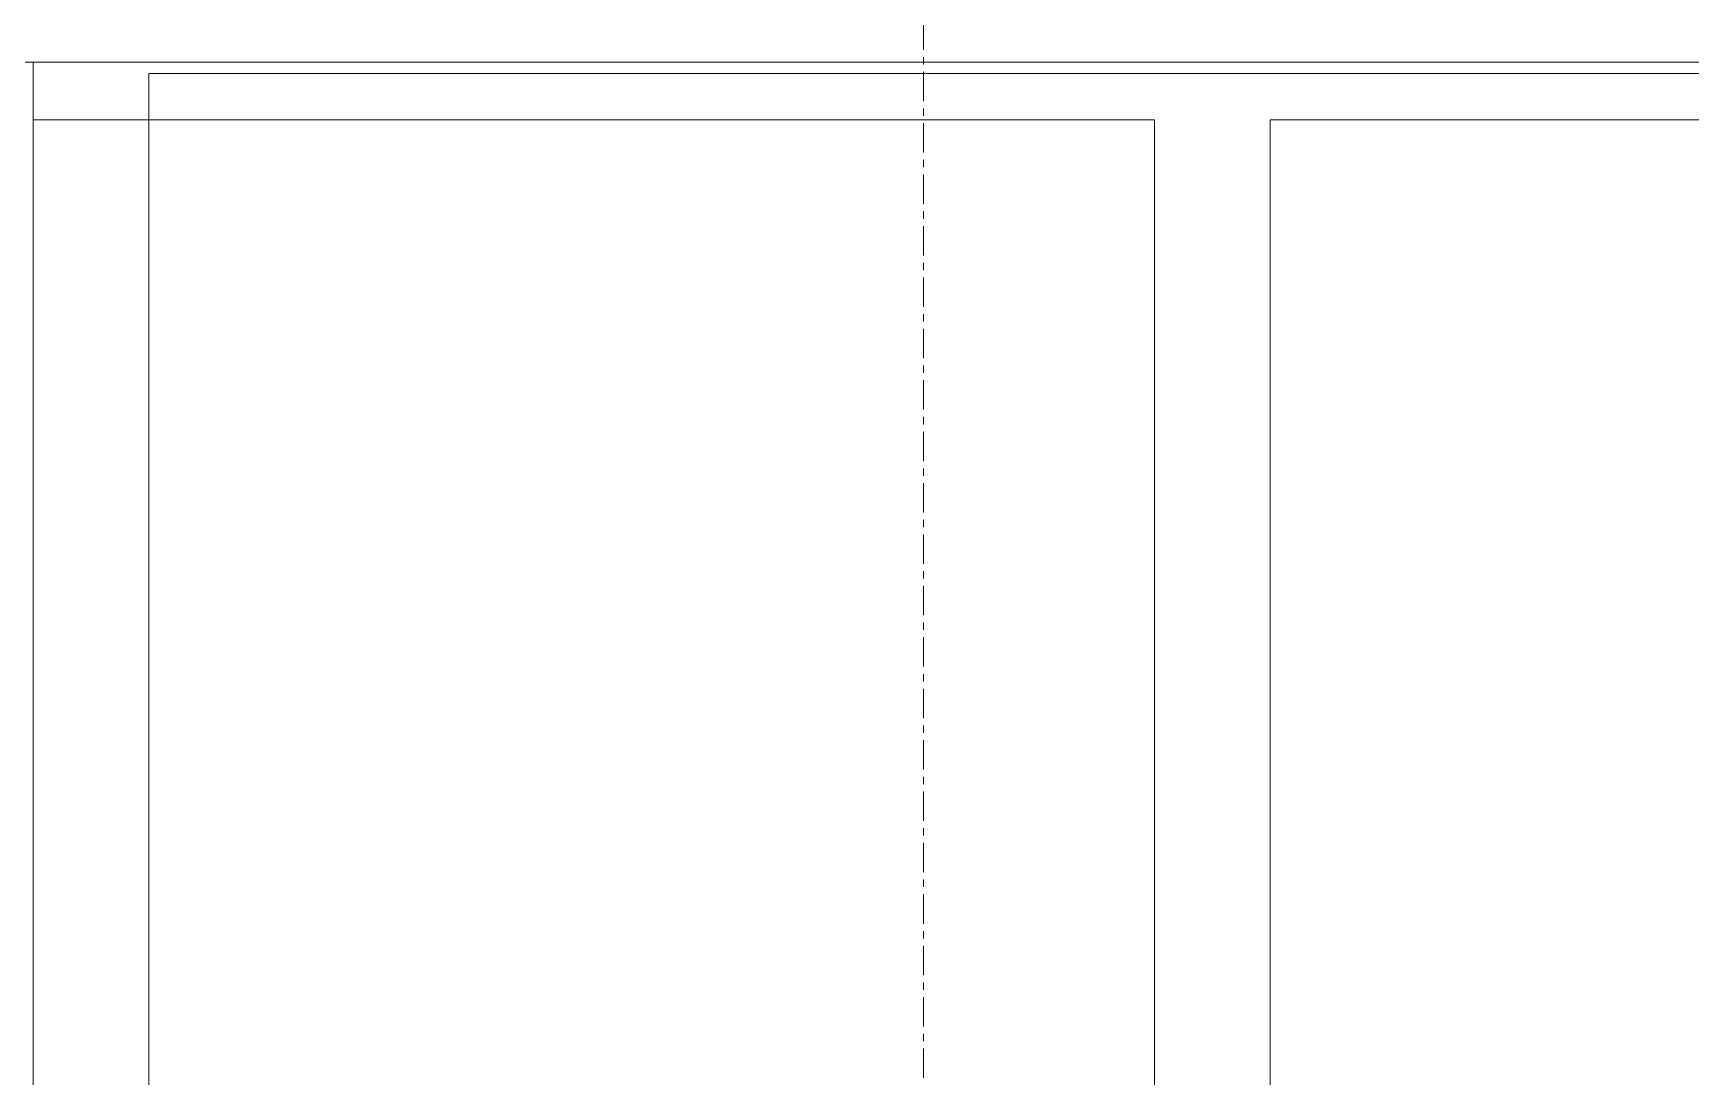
# Model space of a CAD drawing. Header units: millimetres. Extents: x -21807 to 26525, y -2564 to 60640.
# Drawn here: x -4884 to -4167, y 57703 to 58154 of the extents above; entities that cross this region are included whole.
import ezdxf

# ---------------------------------------------------------------- set-up
doc = ezdxf.new("R2010")
doc.units = ezdxf.units.MM
doc.linetypes.add('Grid Line', pattern=[22.225, 12.7, -3.175, 3.175, -3.175])
for name, color, linetype, lineweight in [('A-DETL-THIN', 7, 'Continuous', 9), ('A-WALL', 7, 'Continuous', 9), ('S-GRID', 7, 'Continuous', 9)]:
    doc.layers.add(name, color=color, linetype=linetype, lineweight=lineweight)

# ---------------------------------------------------------------- blocks, each defined once
blk = doc.blocks.new('AK-SGS-M3-A_rvt-1-MẶT BẰNG PHÂN VÙNG ÁP SUẤT')
at = {"layer": 'A-WALL', "color": 7, "lineweight": 13, "true_color": 0xececec}
for p, q in [((-4833.59, 58125.91), (-4833.59, 58136.94)), ((-4833.59, 58136.94), (-108.59, 58136.94)), ((-4833.59, 58117.25), (-4833.59, 58125.69)), ((-4883.59, 58116.94), (-4833.59, 58116.94))]:
    blk.add_line(p, q, dxfattribs=at)
at = {"layer": 'A-WALL', "color": 254, "lineweight": 13, "true_color": 0xe0e0e0}
for p, q in [((-4833.59, 58136.94), (-4833.59, 58125.91)), ((-108.59, 58136.94), (-4833.59, 58136.94)), ((-4833.59, 58125.69), (-4833.59, 58117.25)), ((-4833.59, 57417.54), (-4833.59, 58116.94)), ((-4833.59, 58116.94), (-4398.59, 58116.94)), ((-4398.59, 58116.94), (-4398.59, 57417.44)), ((-4348.59, 57400.54), (-4348.59, 58116.94)), ((-4348.59, 58116.94), (-158.59, 58116.94))]:
    blk.add_line(p, q, dxfattribs=at)
at = {"layer": 'A-WALL', "color": 7, "lineweight": 13, "true_color": 0xf3f3f3}
blk.add_line((-4883.59, 58116.94), (-4833.59, 58116.94), dxfattribs=at)
at = {"layer": 'A-WALL', "color": 254, "lineweight": 13, "true_color": 0xcccccc}
for p, q in [((-4833.59, 57417.54), (-4833.59, 58116.94)), ((-4833.59, 58116.94), (-4398.59, 58116.94)), ((-4398.59, 58116.94), (-4398.59, 57417.44)), ((-4348.59, 57400.54), (-4348.59, 58116.94)), ((-4348.59, 58116.94), (-158.59, 58116.94))]:
    blk.add_line(p, q, dxfattribs=at)

msp = doc.modelspace()

# ---------------------------------------------------------------- linework, layer by layer
at = {"layer": 'A-DETL-THIN'}
for p, q in [((-4883.59, 58141.94), (-15933.59, 58141.94)), ((3026.41, 58141.94), (-4883.59, 58141.94)), ((-4883.59, 47541.94), (-4883.59, 58141.94))]:
    msp.add_line(p, q, dxfattribs=at)
at = {"layer": 'A-DETL-THIN', "color": 251, "true_color": 0x666666}
msp.add_line((-4883.59, 58141.94), (-4883.59, 47541.94), dxfattribs=at)
at = {"layer": 'S-GRID', "linetype": 'Grid Line'}
msp.add_line((-4498.59, 43567.63), (-4498.59, 59870.47), dxfattribs=at)

# ---------------------------------------------------------------- block references
at = {"lineweight": 5}
msp.add_blockref('AK-SGS-M3-A_rvt-1-MẶT BẰNG PHÂN VÙNG ÁP SUẤT', (0, 0), dxfattribs=at)

doc.saveas('drawing.dxf')
